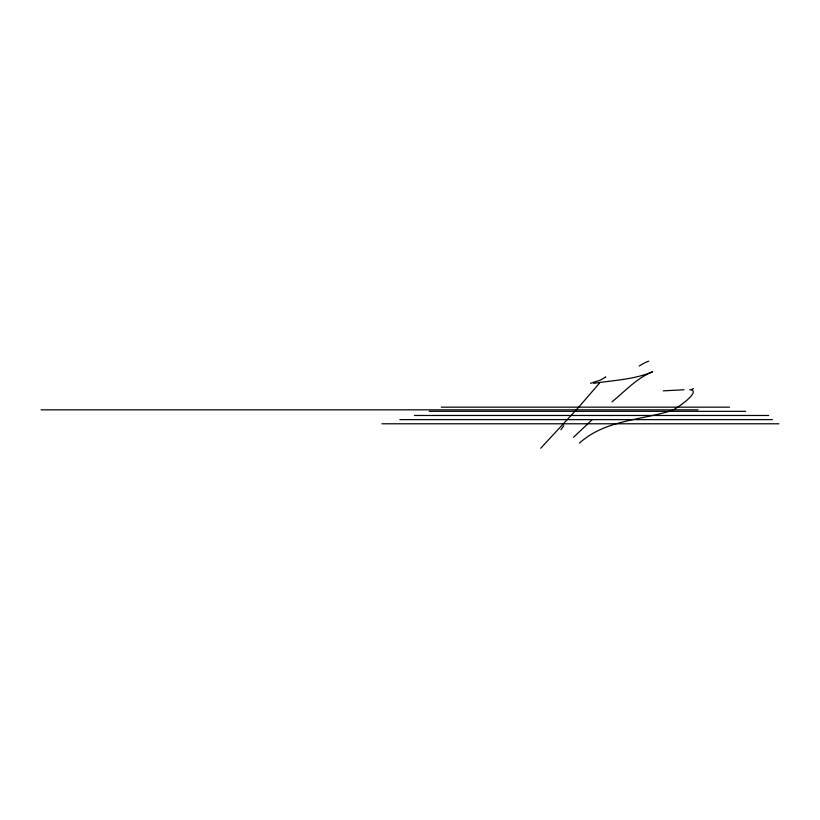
<?xml version="1.0" encoding="UTF-8"?>
<svg xmlns="http://www.w3.org/2000/svg" width="820" height="820" viewBox="0 0 820 820"><rect width="100%" height="100%" fill="white"/><g stroke="black" fill="none" stroke-linecap="round" stroke-linejoin="round"><path stroke-width="1.23" d="M540.708 448.243L577.793 408.237L599.502 383.145M573.487 437.306L592.122 419.717M604.986 377.61L605.734 376.985L600.332 380.172L590.472 383.309M612.007 401.841C624.973 391.304 636.822 377.999 652.607 371.788C634.249 379.568 613.268 380.316 593.639 383.35M579.443 443.107C605.006 419.963 640.348 420.363 671.334 410.676C674.511 410.215 703.17 390.545 689.681 389.674M663.257 390.843L684.024 389.766M441.262 407.161L729.564 407.161M41 409.836L698.025 409.836M429.229 411.322L745.667 411.322M414.428 415.473L768.637 415.473M399.832 419.625L772.368 419.625M381.925 423.786L778.938 423.786M693.32 388.444A187.349 6.232 -8.1 0 1 691.885 389.367M563.832 425.703A152.592 5.125 -52.7 0 1 560.89 429.762M639.21 366.017A264.47 22.95 -47.1 0 1 648.794 361.179"/></g></svg>
